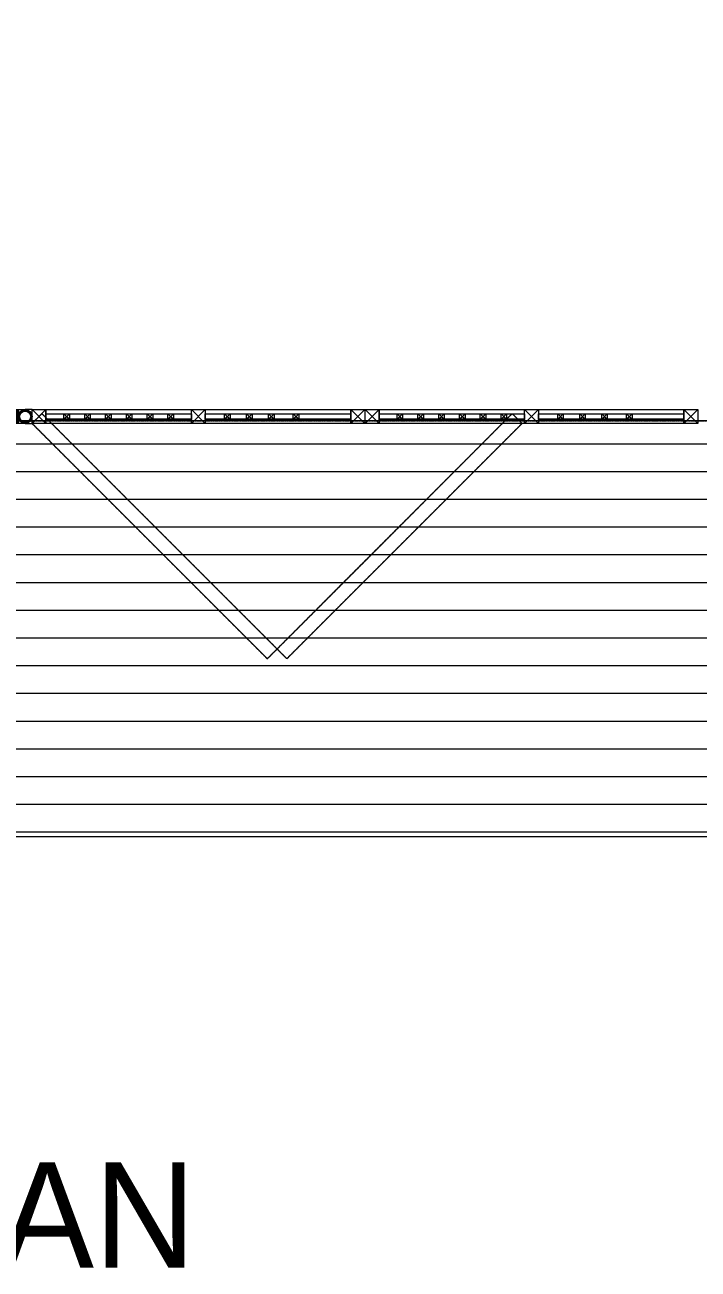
# Model space of a CAD drawing. Header units: millimetres. Extents: x 0 to 71617, y -15450 to 30894.
# Drawn here: x 23404 to 25834, y 10087 to 14574 of the extents above; entities that cross this region are included whole.
import ezdxf

# ---------------------------------------------------------------- set-up
doc = ezdxf.new("R2010")
doc.units = ezdxf.units.MM
for name, pattern in [('CENTER', [2, 1.25, -0.25, 0.25, -0.25]), ('HIDDEN', [0.375, 0.25, -0.125]), ('HIDDEN2', [0.1875, 0.125, -0.0625])]:
    doc.linetypes.add(name, pattern=pattern)
doc.layers.add('Frame', color=3, linetype='Continuous', lineweight=0, plot=False)
for name, color, linetype, lineweight in [('Grid Line', 8, 'CENTER', 5), ('Handrail', 142, 'Continuous', 5), ('Hatch', 8, 'Continuous', 5), ('LINE-DETAIL-SAKURA', 2, 'Continuous', 30), ('Wall Brick', 5, 'Continuous', 15)]:
    doc.layers.add(name, color=color, linetype=linetype, lineweight=lineweight)
doc.layers.add('TEXT-TITLE-005', color=5, linetype='Continuous')
doc.layers.add('WINDOW-PLAN-PANEL', color=15, linetype='Continuous')
doc.styles.add('THAI-ENG', font='cordia.shx')

# ---------------------------------------------------------------- blocks, each defined once
blk = doc.blocks.new('MAINDOOR')
at = {"layer": 'Handrail'}
for points in [[(0, 50), (50, 50), (50, 0), (0, 0)], [(50, 50), (1150, 50), (1150, 0), (50, 0)], [(575, 50), (625, 50), (625, 0), (575, 0)], [(1150, 50), (1200, 50), (1200, 0), (1150, 0)], [(50, 35), (575, 35), (575, 15), (50, 15)], [(115, 35), (135, 35), (135, 15), (115, 15)], [(190, 35), (210, 35), (210, 15), (190, 15)], [(265, 35), (285, 35), (285, 15), (265, 15)], [(340, 35), (360, 35), (360, 15), (340, 15)], [(415, 35), (435, 35), (435, 15), (415, 15)], [(490, 35), (510, 35), (510, 15), (490, 15)], [(625, 35), (1150, 35), (1150, 15), (625, 15)], [(694.4, 35), (714.4, 35), (714.4, 15), (694.4, 15)], [(773.7, 35), (793.7, 35), (793.7, 15), (773.7, 15)], [(853.1, 35), (873.1, 35), (873.1, 15), (853.1, 15)], [(942.5, 35), (962.5, 35), (962.5, 15), (942.5, 15)]]:
    blk.add_lwpolyline(points, close=True, dxfattribs=at)
at = {"layer": 'Handrail', "color": 8}
for points in [[(0, 0), (50, 50)], [(0, 50), (50, 0)], [(575, 0), (625, 50)], [(575, 50), (625, 0)], [(1150, 0), (1200, 50)], [(1150, 50), (1200, 0)], [(115, 35), (135, 15)], [(115, 15), (135, 35)], [(190, 35), (210, 15)], [(190, 15), (210, 35)], [(265, 35), (285, 15)], [(265, 15), (285, 35)], [(340, 35), (360, 15)], [(340, 15), (360, 35)], [(415, 35), (435, 15)], [(415, 15), (435, 35)], [(490, 35), (510, 15)], [(490, 15), (510, 35)], [(694.4, 35), (714.4, 15)], [(694.4, 15), (714.4, 35)], [(773.7, 35), (793.7, 15)], [(773.7, 15), (793.7, 35)], [(853.1, 35), (873.1, 15)], [(853.1, 15), (873.1, 35)], [(942.5, 35), (962.5, 15)], [(942.5, 15), (962.5, 35)]]:
    blk.add_lwpolyline(points, dxfattribs=at)
blk = doc.blocks.new('STEEL CONECT')
at = {"layer": 'Hatch'}
h = blk.add_hatch(color=256, dxfattribs=at)
h.dxf.hatch_style = 1
h.paths.add_polyline_path([(-25, 25), (-25, -25), (-75, -25), (-75, -18), (-32, -18), (-32, 25)])
h = blk.add_hatch(color=256, dxfattribs=at)
h.dxf.hatch_style = 1
edge = h.paths.add_edge_path(flags=17)
edge.add_arc((0, 0), 20, 0, 360)
edge = h.paths.add_edge_path()
edge.add_arc((0, 0), 25, 0, 360)
at = {"layer": 'Frame'}
blk.add_lwpolyline([(-25, 25), (-25, -25), (-75, -25), (-75, -18), (-32, -18), (-32, 25), (-25, 25)], dxfattribs=at)
for radius in [25, 20]:
    blk.add_circle((0, 0), radius, dxfattribs=at)
at = {"layer": 'WINDOW-PLAN-PANEL', "color": 8, "linetype": 'HIDDEN2', "lineweight": 9, "ltscale": 1000}
for points in [[(0, -25), (-25, -25), (-25, 25), (0, 25)], [(0, -25), (25, -25), (25, 25), (0, 25)]]:
    blk.add_lwpolyline(points, dxfattribs=at)
blk = doc.blocks.new('2D WALL G.F')
at = {"layer": 'Grid Line', "linetype": 'HIDDEN', "elevation": 0}
for points in [[(2924, -10510), (3772.5, -11358.5), (3807.9, -11323.2), (2959.4, -10474.6)], [(4691.8, -10510), (3843.2, -11358.5), (3807.9, -11323.2), (4656.4, -10474.6)]]:
    blk.add_lwpolyline(points, close=True, dxfattribs=at)
at = {"layer": 'Hatch', "color": 3, "linetype": 'HIDDEN', "elevation": 7.9}
blk.add_lwpolyline([(-2000, -10500), (8000, -10500), (8000, 5500), (-2000, 5500)], close=True, dxfattribs=at)
at = {"layer": 'Handrail'}
for p in [(2924, -10510, 0), (4126, -10510, 0)]:
    blk.add_blockref('MAINDOOR', p, dxfattribs=at)
at = {"layer": 'Hatch'}
blk.add_blockref('STEEL CONECT', (2899, -10485, 0), dxfattribs=at)
blk = doc.blocks.new('FENCE1')
at = {"layer": 'Hatch'}
h = blk.add_hatch(dxfattribs=at)
h.set_pattern_fill('_USER', color=250, scale=100, pattern_type=0)
h.set_pattern_definition([(9e-14, (-1872.25, -82936.15), (-1e-13, 100), [])])
edge = h.paths.add_edge_path()
edge.add_line((4825, -100), (4825, -600))
edge.add_arc((3825, -600), 1000, -90, 0, ccw=False)
edge.add_line((3825, -1600), (16175, -1600))
edge.add_arc((16175, -600), 1000, 180, 270, ccw=False)
edge.add_line((15175, -600), (15175, -100))
edge.add_line((15175, -100), (4825, -100))
at = {"layer": 'Grid Line', "linetype": 'HIDDEN', "elevation": -7.9}
for points in [[(4924, -110), (5772.5, -958.5), (5807.9, -923.2), (4959.4, -74.6)], [(6691.8, -110), (5843.2, -958.5), (5807.9, -923.2), (6656.4, -74.6)]]:
    blk.add_lwpolyline(points, close=True, dxfattribs=at)
at = {"layer": 'Hatch'}
blk.add_line((3825, -1600, -7.9), (16175, -1600, -7.9), dxfattribs=at)
at = {"layer": 'Hatch', "color": 3}
blk.add_lwpolyline([(0, -100), (10000, -100), (10000, 15900), (0, 15900)], close=True, dxfattribs=at)
at = {"layer": 'Handrail'}
for p in [(4924, -110, -7.9), (6126, -110, -7.9)]:
    blk.add_blockref('MAINDOOR', p, dxfattribs=at)
at = {"layer": 'Hatch'}
blk.add_blockref('STEEL CONECT', (4899, -85, -7.9), dxfattribs=at)

msp = doc.modelspace()

# ---------------------------------------------------------------- block references
at = {"layer": 'LINE-DETAIL-SAKURA'}
msp.add_blockref('FENCE1', (18506.5, 13247.1, 15.9), dxfattribs=at)
at = {"layer": 'Wall Brick', "color": 1}
msp.add_blockref('2D WALL G.F', (20506.5, 23646.7, 0), dxfattribs=at)

# ---------------------------------------------------------------- texts
at = {"layer": 'TEXT-TITLE-005', "style": 'THAI-ENG'}
msp.add_text('GROUND FLOOR PLAN', height=380, dxfattribs=at).set_placement((18402, 10092.7))

doc.saveas('drawing.dxf')
